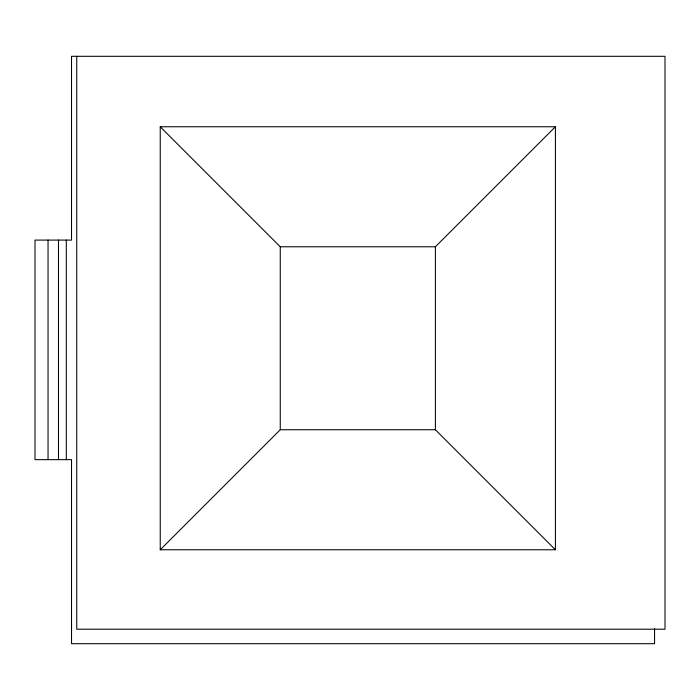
<?xml version="1.0" encoding="UTF-8"?>
<svg xmlns="http://www.w3.org/2000/svg" width="700" height="700" viewBox="0 0 700 700"><rect width="100%" height="100%" fill="white"/><g stroke="black" fill="none" stroke-linecap="round" stroke-linejoin="round"><path stroke-width="1.05" d="M555.415 549.762L435.391 429.739L435.391 246.776L555.415 126.753L160.239 126.753L160.239 549.762L555.415 549.762L555.415 126.753M160.239 549.762L280.262 429.739L280.262 246.776L160.239 126.753M280.262 246.776L435.391 246.776M280.262 429.739L435.391 429.739M654.561 628.407L654.561 643.694L71.531 643.694L71.531 459.646L35 459.646L35 240.091L71.531 240.091L71.531 56.306L665 56.306L665 629.212L76.746 629.212L76.746 56.306M66.308 240.091L66.308 459.646M58.485 240.091L58.485 459.646M48.046 240.091L48.046 459.646"/></g></svg>
